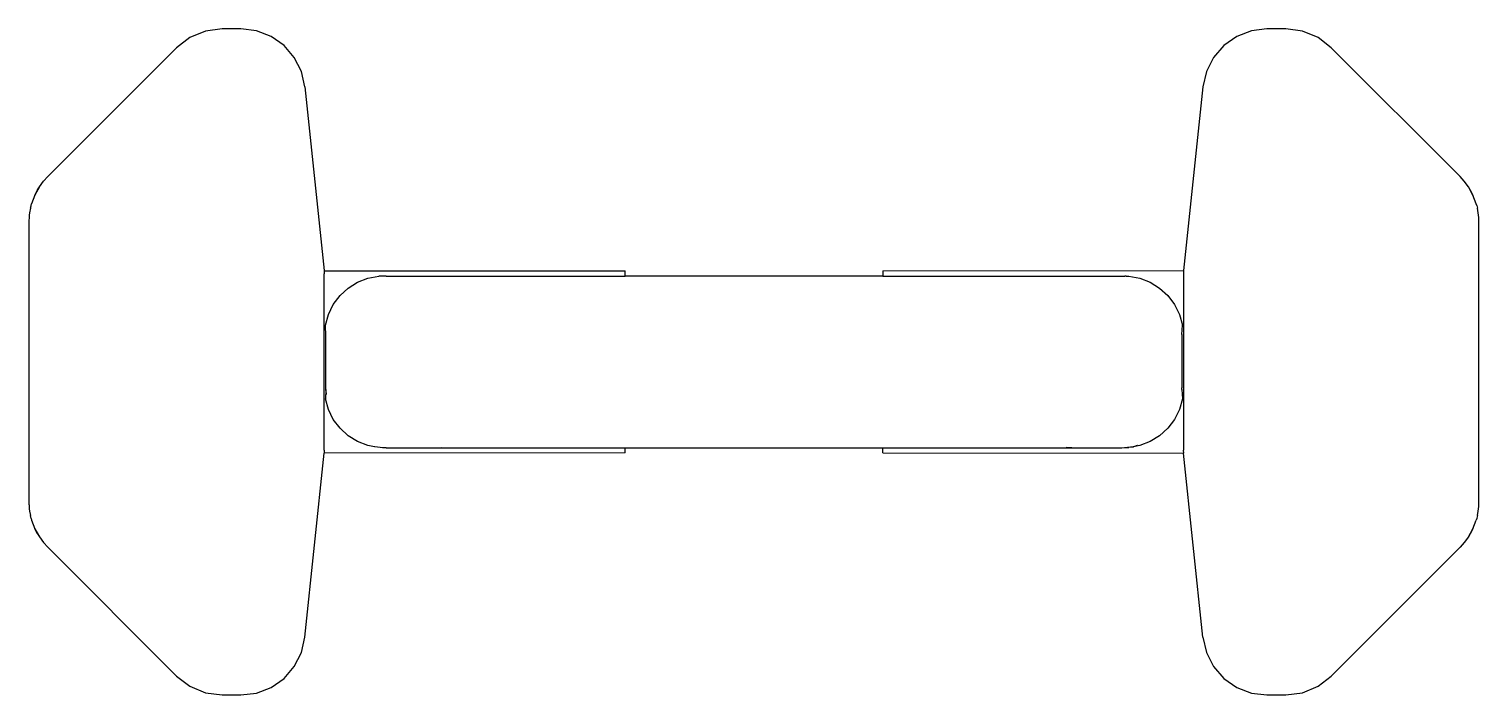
# Model space of a CAD drawing. Header units: inches. Extents: x 0.9 to 36.3, y 0.7 to 23.3.
# Drawn here: x 30.7129 to 30.8156, y 8.6041 to 8.6513 of the extents above; entities that cross this region are included whole.
import ezdxf

# ---------------------------------------------------------------- set-up
doc = ezdxf.new("R2010")
doc.units = ezdxf.units.IN
doc.layers.add('DG set', color=18, linetype='Continuous', lineweight=15)
doc.layers.add('Edges', color=7, linetype='Continuous')

# ---------------------------------------------------------------- blocks, each defined once
blk = doc.blocks.new('Diesel Generator pl')
at = {"layer": 'Edges'}
for p, q in [((3.90846, 1.15373), (3.9036, 1.15172)), ((3.91368, 1.15442), (3.90846, 1.15373)), ((3.91955, 1.15442), (3.91368, 1.15442)), ((3.92443, 1.15382), (3.91955, 1.15442)), ((3.92902, 1.15206), (3.92443, 1.15382)), ((4.23566, 1.15382), (4.23107, 1.15206)), ((4.24053, 1.15442), (4.23566, 1.15382)), ((4.24641, 1.15442), (4.24053, 1.15442)), ((4.25162, 1.15373), (4.24641, 1.15442)), ((4.25649, 1.15172), (4.25162, 1.15373)), ((3.89943, 1.14851), (3.85916, 1.10824)), ((3.9036, 1.15172), (3.89943, 1.14851)), ((3.93304, 1.14924), (3.92902, 1.15206)), ((3.93626, 1.14553), (3.93304, 1.14924)), ((4.22705, 1.14924), (4.22382, 1.14553)), ((4.23107, 1.15206), (4.22705, 1.14924)), ((4.26066, 1.14851), (4.25649, 1.15172)), ((4.26066, 1.14851), (4.30093, 1.10824)), ((3.9385, 1.14115), (3.93626, 1.14553)), ((4.22382, 1.14553), (4.22159, 1.14115)), ((3.9396, 1.13636), (3.9385, 1.14115)), ((4.22159, 1.14115), (4.22049, 1.13636)), ((3.9396, 1.13636), (3.94565, 1.07882)), ((4.22049, 1.13636), (4.21444, 1.07882)), ((3.85652, 1.10499), (3.85783, 1.10678)), ((3.85783, 1.10678), (3.85916, 1.10824)), ((4.30226, 1.10678), (4.30093, 1.10824)), ((4.30356, 1.10499), (4.30226, 1.10678)), ((3.85511, 1.10245), (3.85409, 1.09973)), ((3.85652, 1.10499), (3.85511, 1.10245)), ((3.85511, 1.10245), (3.85595, 1.10407)), ((3.85595, 1.10407), (3.85652, 1.10499)), ((4.30497, 1.10245), (4.30356, 1.10499)), ((4.30413, 1.10407), (4.30356, 1.10499)), ((4.30413, 1.10407), (4.30497, 1.10245)), ((4.306, 1.09973), (4.30497, 1.10245)), ((3.85372, 1.09832), (3.85346, 1.09689)), ((3.85372, 1.09832), (3.85393, 1.09911)), ((3.85393, 1.09911), (3.85394, 1.09921)), ((3.85394, 1.09921), (3.85409, 1.09973)), ((4.30615, 1.09921), (4.306, 1.09973)), ((4.30615, 1.09921), (4.30636, 1.09832)), ((4.30662, 1.09689), (4.30636, 1.09832)), ((3.85326, 1.09435), (3.85325, 1.09399)), ((3.85325, 1.09399), (3.85325, 1.00653)), ((3.85327, 1.09472), (3.85326, 1.09435)), ((3.85328, 1.09508), (3.85327, 1.09472)), ((3.8533, 1.09544), (3.85328, 1.09508)), ((3.85337, 1.09617), (3.8533, 1.09544)), ((3.85346, 1.09689), (3.85337, 1.09617)), ((4.30672, 1.09617), (4.30662, 1.09689)), ((4.30678, 1.09544), (4.30672, 1.09617)), ((4.3068, 1.09508), (4.30678, 1.09544)), ((4.30682, 1.09472), (4.3068, 1.09508)), ((4.30683, 1.09435), (4.30682, 1.09472)), ((4.30683, 1.09399), (4.30683, 1.09435)), ((4.30683, 1.00653), (4.30683, 1.09399)), ((3.94565, 1.07882), (3.94565, 1.07879)), ((3.94565, 1.07879), (4.03972, 1.07871)), ((3.94565, 1.07879), (3.94565, 1.07785)), ((3.94565, 1.02267), (3.94565, 1.07785)), ((3.95313, 1.07334), (3.95608, 1.07517)), ((3.95608, 1.07517), (3.95931, 1.07642)), ((3.95931, 1.07642), (3.96273, 1.07706)), ((3.96416, 1.07706), (3.96273, 1.07706)), ((3.96498, 1.07714), (3.96416, 1.07706)), ((3.96498, 1.07714), (3.98059, 1.07714)), ((3.98059, 1.07714), (3.98233, 1.07706)), ((3.98059, 1.07714), (4.03972, 1.07714)), ((4.03972, 1.07714), (4.03972, 1.07871)), ((4.12036, 1.07714), (4.03972, 1.07714)), ((4.12036, 1.07871), (4.21444, 1.07882)), ((4.12036, 1.07871), (4.12036, 1.07714)), ((4.12036, 1.07706), (4.12036, 1.07714)), ((4.12036, 1.07714), (4.17949, 1.07714)), ((4.17949, 1.07714), (4.19511, 1.07714)), ((4.19511, 1.07714), (4.19537, 1.07711)), ((4.19537, 1.07711), (4.19606, 1.07712)), ((4.19537, 1.07711), (4.19593, 1.07706)), ((4.19593, 1.07706), (4.19606, 1.07712)), ((4.19651, 1.07706), (4.19606, 1.07712)), ((4.19651, 1.07706), (4.19736, 1.07706)), ((4.19736, 1.07706), (4.20077, 1.07642)), ((4.20077, 1.07642), (4.20401, 1.07517)), ((4.20401, 1.07517), (4.20696, 1.07334)), ((4.21444, 1.07882), (4.21447, 1.07882)), ((4.21444, 1.07882), (4.21447, 1.07879)), ((4.21444, 1.07882), (4.21444, 1.02267)), ((3.94847, 1.06823), (3.95056, 1.071)), ((3.95056, 1.071), (3.95313, 1.07334)), ((4.20696, 1.07334), (4.20953, 1.071)), ((4.20953, 1.071), (4.21162, 1.06823)), ((3.94692, 1.06512), (3.94847, 1.06823)), ((4.21162, 1.06823), (4.21317, 1.06512)), ((3.94597, 1.06178), (3.94692, 1.06512)), ((3.94616, 1.05832), (3.94597, 1.06178)), ((4.21317, 1.06512), (4.21412, 1.06178)), ((4.21392, 1.05884), (4.21412, 1.06178)), ((3.94616, 1.0422), (3.94616, 1.05832)), ((4.21392, 1.05884), (4.21392, 1.05858)), ((4.21392, 1.05858), (4.21393, 1.05832)), ((4.21393, 1.05832), (4.21393, 1.0422)), ((3.94617, 1.04168), (3.94597, 1.03874)), ((3.94692, 1.0354), (3.94597, 1.03874)), ((3.94616, 1.04194), (3.94616, 1.0422)), ((3.94617, 1.04168), (3.94616, 1.04194)), ((3.94619, 1.04116), (3.94617, 1.04168)), ((3.94635, 1.04024), (3.94617, 1.04168)), ((3.94622, 1.04064), (3.94619, 1.04116)), ((3.94627, 1.04013), (3.94622, 1.04064)), ((3.94629, 1.04), (3.94627, 1.04013)), ((4.21412, 1.03874), (4.21317, 1.0354)), ((4.21392, 1.04194), (4.21393, 1.0422)), ((4.21392, 1.04168), (4.21392, 1.04194)), ((4.21392, 1.04168), (4.21412, 1.03874)), ((3.94847, 1.03229), (3.94692, 1.0354)), ((4.21317, 1.0354), (4.21162, 1.03229)), ((3.95056, 1.02952), (3.94847, 1.03229)), ((4.21162, 1.03229), (4.20953, 1.02952)), ((3.95313, 1.02718), (3.95056, 1.02952)), ((3.95608, 1.02535), (3.95313, 1.02718)), ((3.95931, 1.0241), (3.95608, 1.02535)), ((4.20401, 1.02535), (4.20077, 1.0241)), ((4.20696, 1.02718), (4.20401, 1.02535)), ((4.20953, 1.02952), (4.20696, 1.02718)), ((3.9396, 0.96416), (3.94565, 1.0217)), ((3.94565, 1.02267), (3.94562, 1.02173)), ((3.94562, 1.02173), (3.94565, 1.0217)), ((4.03972, 1.02182), (3.94565, 1.0217)), ((3.96131, 1.02374), (3.95931, 1.0241)), ((3.96139, 1.02373), (3.96131, 1.02374)), ((3.96146, 1.02371), (3.96139, 1.02373)), ((3.96314, 1.02347), (3.96146, 1.02371)), ((3.96381, 1.02343), (3.96314, 1.02347)), ((3.96403, 1.0234), (3.96381, 1.02343)), ((3.96471, 1.02341), (3.96403, 1.0234)), ((3.96498, 1.02338), (3.96471, 1.02341)), ((3.96498, 1.02338), (3.98059, 1.02338)), ((3.98059, 1.02338), (3.98233, 1.02346)), ((3.98059, 1.02338), (4.03972, 1.02338)), ((4.03972, 1.02346), (4.03972, 1.02338)), ((4.03972, 1.02182), (4.03972, 1.02338)), ((4.03972, 1.02338), (4.12036, 1.02338)), ((4.12036, 1.02338), (4.12036, 1.02346)), ((4.12036, 1.02182), (4.12036, 1.02338)), ((4.12036, 1.02338), (4.17949, 1.02338)), ((4.12036, 1.02182), (4.21444, 1.0217)), ((4.17949, 1.02338), (4.17776, 1.02346)), ((4.17949, 1.02338), (4.19511, 1.02338)), ((4.19511, 1.02338), (4.19593, 1.02346)), ((4.19593, 1.02346), (4.19862, 1.02371)), ((4.19593, 1.02346), (4.19695, 1.02347)), ((4.19862, 1.02371), (4.19695, 1.02347)), ((4.19695, 1.02347), (4.19736, 1.02346)), ((4.19862, 1.02371), (4.19736, 1.02346)), ((4.19862, 1.02371), (4.19871, 1.02374)), ((4.19871, 1.02374), (4.19878, 1.02374)), ((4.20077, 1.0241), (4.19878, 1.02374)), ((4.19996, 1.0241), (4.19878, 1.02374)), ((4.20004, 1.0241), (4.19996, 1.0241)), ((4.21447, 1.02173), (4.21444, 1.02267)), ((4.21444, 1.0217), (4.21447, 1.02173)), ((4.21447, 1.0217), (4.21444, 1.0217)), ((4.22049, 0.96416), (4.21444, 1.0217)), ((3.85325, 1.00653), (3.85326, 1.00617)), ((3.85326, 1.00617), (3.85327, 1.00581)), ((3.85327, 1.00581), (3.85328, 1.00544)), ((3.85328, 1.00544), (3.8533, 1.00508)), ((3.8533, 1.00508), (3.85337, 1.00435)), ((3.85337, 1.00435), (3.85346, 1.00363)), ((3.85346, 1.00363), (3.85372, 1.0022)), ((4.30636, 1.0022), (4.30662, 1.00363)), ((4.30662, 1.00363), (4.30672, 1.00435)), ((4.30672, 1.00435), (4.30678, 1.00508)), ((4.30678, 1.00508), (4.3068, 1.00544)), ((4.3068, 1.00544), (4.30682, 1.00581)), ((4.30682, 1.00581), (4.30683, 1.00617)), ((4.30683, 1.00617), (4.30683, 1.00653)), ((3.85394, 1.00131), (3.85372, 1.0022)), ((3.85394, 1.00131), (3.85409, 1.00079)), ((3.85409, 1.00079), (3.85511, 0.99807)), ((3.85511, 0.99807), (3.85652, 0.99553)), ((3.85595, 0.99645), (3.85511, 0.99807)), ((4.30356, 0.99553), (4.30497, 0.99807)), ((4.30497, 0.99807), (4.30413, 0.99645)), ((4.30497, 0.99807), (4.306, 1.00079)), ((4.30615, 1.00131), (4.306, 1.00079)), ((4.30616, 1.00142), (4.30615, 1.00131)), ((4.30636, 1.0022), (4.30616, 1.00142)), ((3.85595, 0.99645), (3.85652, 0.99553)), ((3.85652, 0.99553), (3.85783, 0.99374)), ((3.85783, 0.99374), (3.85916, 0.99228)), ((4.30226, 0.99374), (4.30093, 0.99228)), ((4.30356, 0.99553), (4.30226, 0.99374)), ((4.30413, 0.99645), (4.30356, 0.99553)), ((3.89943, 0.95201), (3.85916, 0.99228)), ((4.26066, 0.95201), (4.30093, 0.99228)), ((3.9385, 0.95937), (3.9396, 0.96416)), ((4.22049, 0.96416), (4.22159, 0.95937)), ((3.93626, 0.95499), (3.9385, 0.95937)), ((4.22159, 0.95937), (4.22382, 0.95499)), ((3.93304, 0.95128), (3.93626, 0.95499)), ((4.22382, 0.95499), (4.22705, 0.95128)), ((3.89943, 0.95201), (3.9036, 0.94881)), ((3.9036, 0.94881), (3.90846, 0.94679)), ((3.92443, 0.9467), (3.92902, 0.94846)), ((3.92902, 0.94846), (3.93304, 0.95128)), ((4.22705, 0.95128), (4.23107, 0.94846)), ((4.23107, 0.94846), (4.23566, 0.9467)), ((4.25162, 0.94679), (4.25649, 0.94881)), ((4.25649, 0.94881), (4.26066, 0.95201)), ((3.90846, 0.94679), (3.91368, 0.9461)), ((3.91368, 0.9461), (3.91955, 0.9461)), ((3.91955, 0.9461), (3.92443, 0.9467)), ((4.23566, 0.9467), (4.24053, 0.9461)), ((4.24053, 0.9461), (4.24641, 0.9461)), ((4.24641, 0.9461), (4.25162, 0.94679))]:
    blk.add_line(p, q, dxfattribs=at)

msp = doc.modelspace()

# ---------------------------------------------------------------- block references
at = {"layer": 'DG set', "xscale": 0.2264521623337326, "yscale": 0.2264521623337326, "zscale": 0.2264521623337326}
msp.add_blockref('Diesel Generator pl', (29.84027, 8.38988), dxfattribs=at)

doc.saveas('drawing.dxf')
